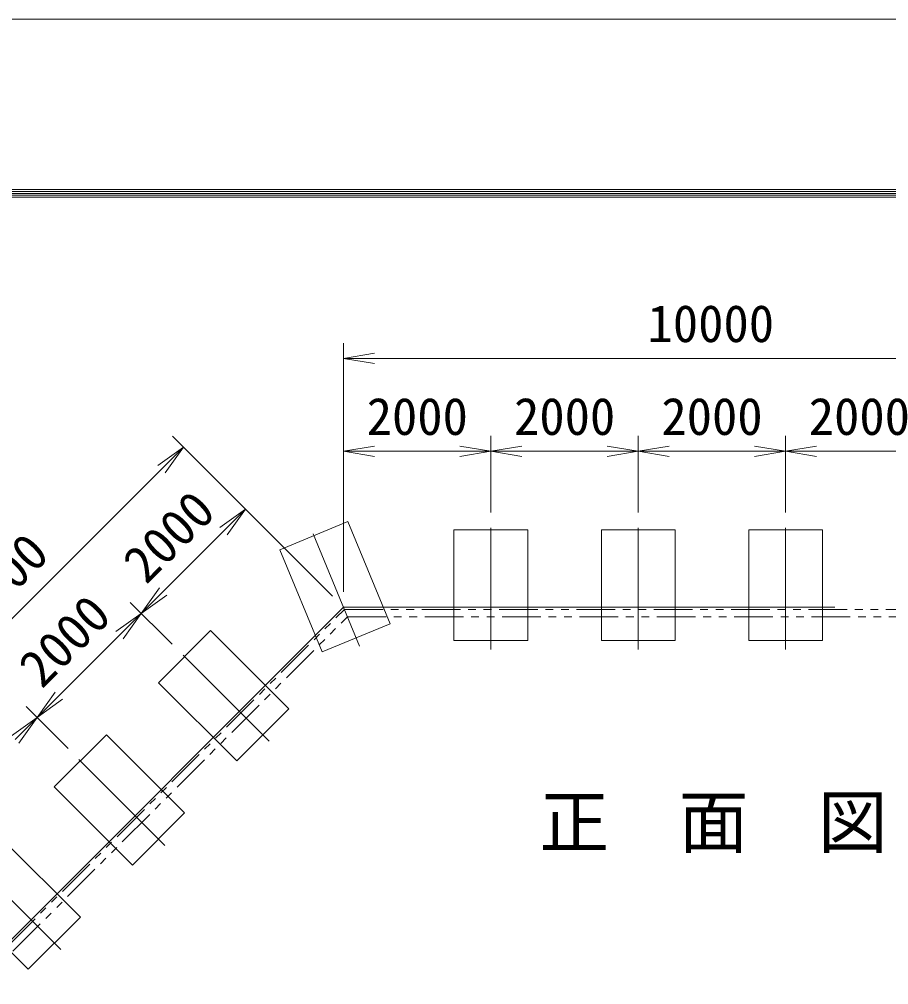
# Model space of a CAD drawing. Units: millimetres, scale not verified, with parts at other scales. Extents: x -14700 to 14700, y -10395 to 10395.
# Drawn here: x -11069 to -7136, y 6027 to 10395 of the extents above; entities that cross this region are included whole.
import ezdxf
from ezdxf.enums import TextEntityAlignment as Align

# ---------------------------------------------------------------- set-up
doc = ezdxf.new("R2010")
doc.units = ezdxf.units.MM
doc.header["$LTSCALE"] = 70
doc.linetypes.add('USER1', pattern=[50.8, 31.75, -6.35, 6.35, -6.35])
doc.linetypes.add('USER2', pattern=[5, 2.5, -0.5, 0.5, -0.5, 0.5, -0.5])
for name, color, linetype, lineweight in [('0-2_D-BMK', 2, 'USER1', 13), ('0-6_D-STR4', 7, 'Continuous', 9), ('0-7_D-BGD', 7, 'Continuous', 9), ('0-8_D-STR-DIM', 7, 'Continuous', 9), ('0-9_0', 7, 'Continuous', 9), ('0-B_D-TTL', 7, 'Continuous', 9)]:
    doc.layers.add(name, color=color, linetype=linetype, lineweight=lineweight)
doc.layers.add('0-4_D-TTL-TXT', color=7, linetype='Continuous')
doc.styles.add('ＭＳ ゴシック', font='')
doc.styles.get('ＭＳ ゴシック').set_extended_font_data('MS Gothic')

# ---------------------------------------------------------------- blocks, each defined once
blk = doc.blocks.new('_Open')
at = {"layer": '0-9_0'}
blk.add_line((-70, 11.67), (0, 0), dxfattribs=at)
blk.add_lwpolyline([(-70, -11.67), (0, 0), (-70, 0)], dxfattribs=at)

msp = doc.modelspace()

# ---------------------------------------------------------------- linework, layer by layer
at = {"layer": '0-2_D-BMK'}
for p, q in [((-8935.85, 8094.21), (-8935.85, 7544.21)), ((-8269.18, 8094.21), (-8269.18, 7544.21)), ((-7602.52, 8094.21), (-7602.52, 7544.21)), ((-9739.97, 8066.87), (-9529.49, 7558.73)), ((-10327.89, 7517.61), (-9938.98, 7128.7)), ((-10799.3, 7046.2), (-10410.39, 6657.29)), ((-11270.7, 6574.8), (-10881.79, 6185.89))]:
    msp.add_line(p, q, dxfattribs=at)
msp.add_lwpolyline([(-11158.15, 6179.41), (-9602.52, 7735.04), (-6269.18, 7735.04), (-4713.55, 6179.41)], dxfattribs=at)
at = {"layer": '0-6_D-STR4'}
for points in [[(-9582.48, 8122.18), (-9890.44, 7994.62), (-9699.1, 7532.68), (-9391.14, 7660.24)], [(-9102.52, 8085.04), (-8769.18, 8085.04), (-8769.18, 7585.04), (-9102.52, 7585.04)], [(-8435.85, 8085.04), (-8102.52, 8085.04), (-8102.52, 7585.04), (-8435.85, 7585.04)], [(-7769.18, 8085.04), (-7435.85, 8085.04), (-7435.85, 7585.04), (-7769.18, 7585.04)], [(-10203.56, 7628.98), (-10439.26, 7393.27), (-10085.71, 7039.72), (-9850.01, 7275.42)], [(-10674.96, 7157.57), (-10910.67, 6921.87), (-10557.11, 6568.32), (-10321.41, 6804.02)], [(-11146.37, 6686.17), (-11382.07, 6450.46), (-11028.52, 6096.91), (-10792.81, 6332.61)]]:
    msp.add_lwpolyline(points, close=True, dxfattribs=at)
at = {"layer": '0-7_D-BGD', "linetype": 'USER2'}
for points in [[(-11121.62, 6201.8), (-9598.38, 7725.04), (-6273.33, 7725.04), (-4744.19, 6195.91)], [(-11098.05, 6178.23), (-9584.57, 7691.71), (-6287.13, 7691.71), (-4767.76, 6172.34)]]:
    msp.add_lwpolyline(points, dxfattribs=at)
at = {"layer": '0-8_D-STR-DIM'}
for p, q in [((-9602.52, 7805.04), (-9602.52, 8930.4)), ((-9462.52, 8860.4), (-6409.18, 8860.4)), ((-9652.02, 7784.54), (-10375.97, 8508.49)), ((-9602.52, 7805.04), (-9602.52, 8510.4)), ((-8935.85, 8164.21), (-8935.85, 8510.4)), ((-8935.85, 8164.21), (-8935.85, 8510.4)), ((-8269.18, 8164.21), (-8269.18, 8510.4)), ((-8269.18, 8164.21), (-8269.18, 8510.4)), ((-7602.52, 8164.21), (-7602.52, 8510.4)), ((-7602.52, 8164.21), (-7602.52, 8510.4)), ((-9462.52, 8440.4), (-9075.85, 8440.4)), ((-8795.85, 8440.4), (-8409.18, 8440.4)), ((-8129.18, 8440.4), (-7742.52, 8440.4)), ((-7462.52, 8440.4), (-7075.85, 8440.4)), ((-11641.69, 7143.77), (-10425.46, 8360)), ((-9652.02, 7784.54), (-10095.55, 8228.07)), ((-10418.46, 7806.17), (-10145.05, 8079.58)), ((-10377.39, 7567.1), (-10566.96, 7756.67)), ((-10377.39, 7567.1), (-10566.96, 7756.67)), ((-10889.87, 7334.76), (-10616.45, 7608.18)), ((-10848.79, 7095.7), (-11038.36, 7285.26)), ((-10848.79, 7095.7), (-11038.36, 7285.26))]:
    msp.add_line(p, q, dxfattribs=at)
at = {"layer": '0-B_D-TTL', "color": 2, "lineweight": 18}
msp.add_lwpolyline([(-14700, 10395), (14700, 10395), (14700, -10395), (-14700, -10395)], close=True, dxfattribs=at)
at = {"layer": '0-B_D-TTL'}
for points in [[(-13755, 9625), (13755, 9625), (13755, -9625), (-13755, -9625)], [(-13746.25, 9616.25), (13746.25, 9616.25), (13746.25, -9616.25), (-13746.25, -9616.25)], [(-13737.5, 9607.5), (13737.5, 9607.5), (13737.5, -9607.5), (-13737.5, -9607.5)], [(-13728.75, 9598.75), (13728.75, 9598.75), (13728.75, -9598.75), (-13728.75, -9598.75)], [(-13720, 9590), (13720, 9590), (13720, -9590), (-13720, -9590)]]:
    msp.add_lwpolyline(points, close=True, dxfattribs=at)

# ---------------------------------------------------------------- block references
at = {"layer": '0-8_D-STR-DIM', "xscale": 2, "yscale": 2}
for p, rotation in [((-9602.52, 8860.4), 180), ((-10326.47, 8458.99), 45), ((-9602.52, 8440.4), 180), ((-8935.85, 8440.4), 180), ((-8269.18, 8440.4), 180), ((-7602.52, 8440.4), 180), ((-10046.05, 8178.58), 45), ((-10517.46, 7707.17), 225), ((-10517.46, 7707.17), 45), ((-10988.86, 7235.77), 225), ((-10988.86, 7235.77), 45)]:
    msp.add_blockref('_Open', p, dxfattribs=dict(at, rotation=rotation))
for p in [(-8935.85, 8440.4), (-8269.18, 8440.4), (-7602.52, 8440.4)]:
    msp.add_blockref('_Open', p, dxfattribs=at)

# ---------------------------------------------------------------- texts
at = {"layer": '0-4_D-TTL-TXT', "style": 'ＭＳ ゴシック'}
msp.add_text('正\u3000面\u3000図', height=230.9, dxfattribs=at).set_placement((-8715.54, 6578.57), align=Align.BOTTOM_LEFT)
at = {"layer": '0-8_D-STR-DIM', "style": 'ＭＳ ゴシック'}
for s, p in [('10000', (-8226.88, 8884.02)), ('2000', (-9497.56, 8464.02)), ('2000', (-8830.89, 8464.02)), ('2000', (-8164.23, 8464.02)), ('2000', (-7497.56, 8464.02))]:
    msp.add_text(s, height=168.3, dxfattribs=at).set_placement(p, align=Align.BOTTOM_LEFT)
for s, p in [('2000', (-10459.94, 7798.09)), ('6000', (-11212.38, 7606.48)), ('2000', (-10931.35, 7326.68))]:
    msp.add_text(s, height=168.3, rotation=45, dxfattribs=at).set_placement(p, align=Align.BOTTOM_LEFT)

doc.saveas('drawing.dxf')
